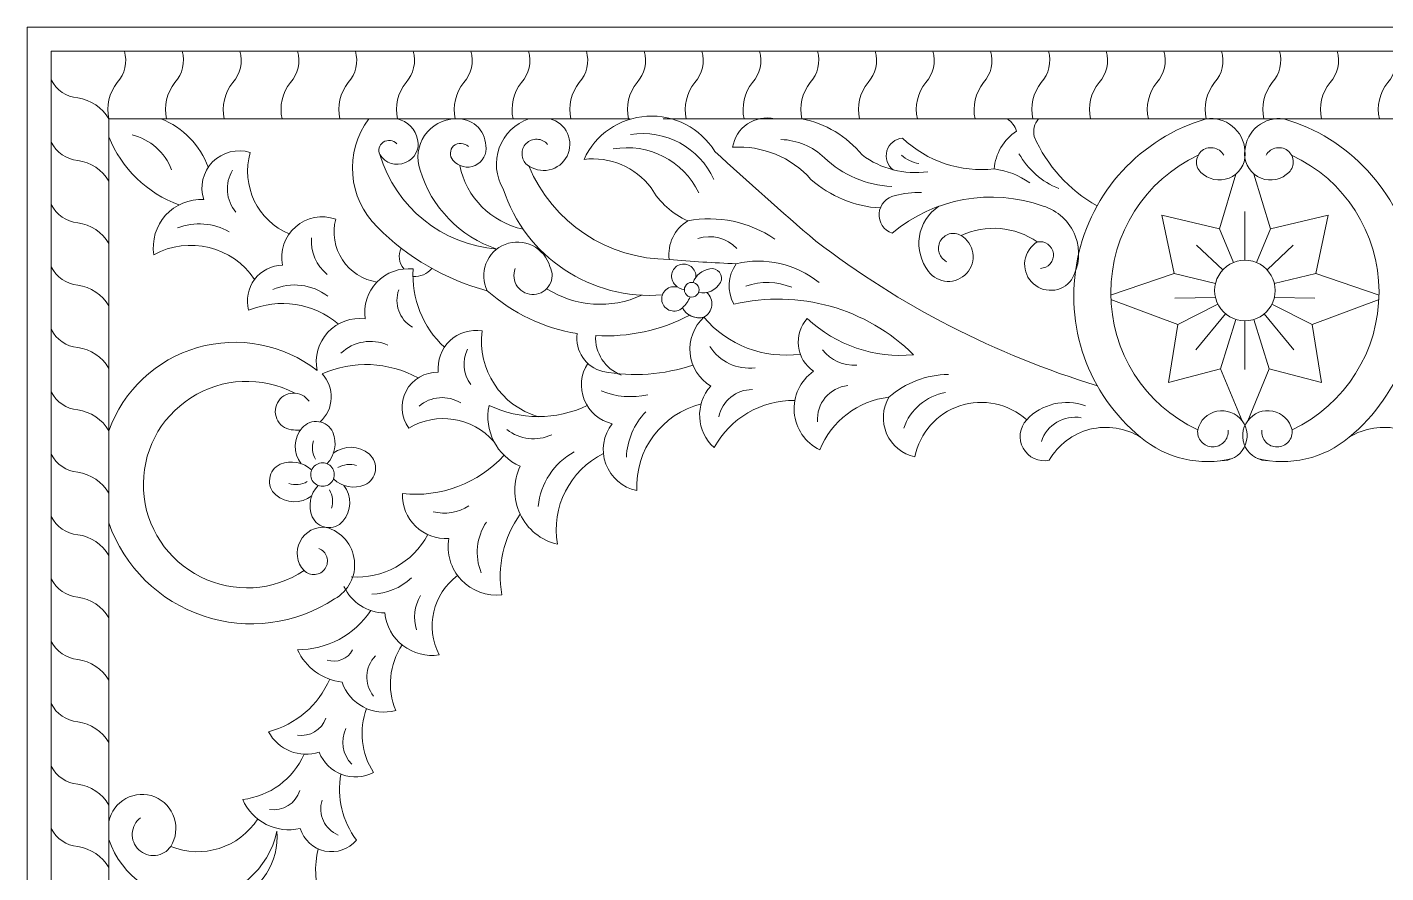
# Model space of a CAD drawing. Header units: millimetres. Extents: x 5151 to 5395, y 1354 to 1604.
# Drawn here: x 5150.8 to 5264.6, y 1533.3 to 1604.2 of the extents above; entities that cross this region are included whole.
import ezdxf

# ---------------------------------------------------------------- set-up
doc = ezdxf.new("R2010")
doc.units = ezdxf.units.MM
doc.header["$MEASUREMENT"] = 0
doc.layers.add('SITARA ALL', color=18, linetype='Continuous', true_color=0x000000)

msp = doc.modelspace()

# ---------------------------------------------------------------- linework, layer by layer
at = {"layer": 'SITARA ALL', "lineweight": 9}
for points, knots in [([(5150.76, 1604.2), (5150.76, 1604.2), (5394.76, 1604.2), (5394.76, 1604.2), (5394.76, 1604.2), (5394.76, 1482.2), (5394.76, 1482.2), (5394.76, 1482.2), (5150.76, 1482.2), (5150.76, 1482.2), (5150.76, 1482.2), (5150.76, 1604.2), (5150.76, 1604.2)], [0, 0, 0, 0, 0.25, 0.25, 0.25, 0.5, 0.5, 0.5, 0.75, 0.75, 0.75, 1, 1, 1, 1]), ([(5166.26, 1512.59), (5166.78, 1512.35), (5167.18, 1511.91), (5167.36, 1511.37), (5167.55, 1510.82), (5167.52, 1510.23), (5167.26, 1509.71), (5167.01, 1509.2), (5166.56, 1508.81), (5166.01, 1508.63), (5165.47, 1508.45), (5164.87, 1508.49), (5164.36, 1508.76), (5163.6, 1509.19), (5163.04, 1509.91), (5162.82, 1510.76), (5162.6, 1511.61), (5162.74, 1512.51), (5163.19, 1513.26), (5163.65, 1514.01), (5164.39, 1514.54), (5165.24, 1514.73), (5166.1, 1514.93), (5167, 1514.76), (5167.73, 1514.28), (5169.66, 1513.37), (5170.81, 1511.36), (5170.61, 1509.24), (5170.42, 1507.12), (5168.88, 1505.33), (5166.83, 1504.78), (5163.38, 1503.88), (5159.71, 1504.67), (5156.94, 1506.9), (5154.17, 1509.14), (5152.62, 1512.58), (5152.77, 1516.14), (5152.77, 1516.14), (5152.77, 1602.2), (5152.77, 1602.2), (5152.77, 1602.2), (5352.75, 1602.2), (5352.75, 1602.2), (5352.75, 1602.2), (5352.75, 1516.14), (5352.75, 1516.14), (5352.9, 1512.58), (5351.36, 1509.16), (5348.6, 1506.92), (5345.83, 1504.68), (5342.14, 1503.89), (5338.69, 1504.78), (5336.63, 1505.31), (5335.12, 1507.07), (5334.91, 1509.19), (5334.69, 1511.31), (5335.87, 1513.35), (5337.78, 1514.28), (5338.52, 1514.76), (5339.41, 1514.93), (5340.27, 1514.73), (5341.12, 1514.54), (5341.87, 1514.01), (5342.33, 1513.26), (5342.78, 1512.51), (5342.92, 1511.61), (5342.7, 1510.76), (5342.48, 1509.91), (5341.92, 1509.19), (5341.15, 1508.76), (5340.64, 1508.49), (5340.05, 1508.45), (5339.51, 1508.63), (5338.96, 1508.8), (5338.51, 1509.2), (5338.25, 1509.71), (5338, 1510.23), (5337.96, 1510.82), (5338.15, 1511.36), (5338.34, 1511.9), (5338.74, 1512.35), (5339.26, 1512.59)], [0, 0, 0, 0, 0.035714, 0.035714, 0.035714, 0.071429, 0.071429, 0.071429, 0.107143, 0.107143, 0.107143, 0.142857, 0.142857, 0.142857, 0.178571, 0.178571, 0.178571, 0.214286, 0.214286, 0.214286, 0.25, 0.25, 0.25, 0.285714, 0.285714, 0.285714, 0.321429, 0.321429, 0.321429, 0.357143, 0.357143, 0.357143, 0.392857, 0.392857, 0.392857, 0.428571, 0.428571, 0.428571, 0.464286, 0.464286, 0.464286, 0.5, 0.5, 0.5, 0.535714, 0.535714, 0.535714, 0.571429, 0.571429, 0.571429, 0.607143, 0.607143, 0.607143, 0.642857, 0.642857, 0.642857, 0.678571, 0.678571, 0.678571, 0.714286, 0.714286, 0.714286, 0.75, 0.75, 0.75, 0.785714, 0.785714, 0.785714, 0.821429, 0.821429, 0.821429, 0.857143, 0.857143, 0.857143, 0.892857, 0.892857, 0.892857, 0.928571, 0.928571, 0.928571, 1, 1, 1, 1]), ([(5157.6, 1516.17), (5157.6, 1516.17), (5157.6, 1596.52), (5157.6, 1596.52), (5157.36, 1597.59), (5157.62, 1598.71), (5158.3, 1599.57), (5158.94, 1600.28), (5159.17, 1601.28), (5158.9, 1602.2)], [0, 0, 0, 0, 0.25, 0.25, 0.25, 0.5, 0.5, 0.5, 1, 1, 1, 1]), ([(5162.43, 1596.52), (5162.19, 1597.59), (5162.45, 1598.71), (5163.14, 1599.57), (5163.78, 1600.28), (5164.01, 1601.28), (5163.74, 1602.2)], [0, 0, 0, 0, 0.333333, 0.333333, 0.333333, 1, 1, 1, 1]), ([(5167.27, 1596.52), (5167.03, 1597.59), (5167.29, 1598.71), (5167.98, 1599.57), (5168.62, 1600.28), (5168.85, 1601.28), (5168.58, 1602.2)], [0, 0, 0, 0, 0.333333, 0.333333, 0.333333, 1, 1, 1, 1]), ([(5172.11, 1596.52), (5171.87, 1597.59), (5172.13, 1598.71), (5172.81, 1599.57), (5173.46, 1600.28), (5173.68, 1601.28), (5173.41, 1602.2)], [0, 0, 0, 0, 0.333333, 0.333333, 0.333333, 1, 1, 1, 1]), ([(5176.95, 1596.52), (5176.71, 1597.59), (5176.97, 1598.71), (5177.65, 1599.57), (5178.29, 1600.28), (5178.52, 1601.28), (5178.25, 1602.2)], [0, 0, 0, 0, 0.333333, 0.333333, 0.333333, 1, 1, 1, 1]), ([(5180.29, 1593.52), (5180.75, 1592.8), (5181.66, 1592.51), (5182.44, 1592.85), (5183.22, 1593.18), (5183.67, 1593.96), (5183.46, 1594.78), (5183.29, 1595.64), (5182.63, 1596.32), (5181.78, 1596.52), (5181.54, 1597.59), (5181.8, 1598.71), (5182.49, 1599.57), (5183.13, 1600.28), (5183.36, 1601.28), (5183.09, 1602.2)], [0, 0, 0, 0, 0.166667, 0.166667, 0.166667, 0.333333, 0.333333, 0.333333, 0.5, 0.5, 0.5, 0.666667, 0.666667, 0.666667, 1, 1, 1, 1]), ([(5186.62, 1596.52), (5186.38, 1597.59), (5186.64, 1598.71), (5187.33, 1599.57), (5187.97, 1600.28), (5188.2, 1601.28), (5187.93, 1602.2)], [0, 0, 0, 0, 0.333333, 0.333333, 0.333333, 1, 1, 1, 1]), ([(5191.46, 1596.52), (5191.22, 1597.59), (5191.48, 1598.71), (5192.16, 1599.57), (5192.81, 1600.28), (5193.03, 1601.28), (5192.76, 1602.2)], [0, 0, 0, 0, 0.333333, 0.333333, 0.333333, 1, 1, 1, 1]), ([(5196.3, 1596.52), (5196.06, 1597.59), (5196.32, 1598.71), (5197, 1599.57), (5197.64, 1600.28), (5197.87, 1601.28), (5197.6, 1602.2)], [0, 0, 0, 0, 0.333333, 0.333333, 0.333333, 1, 1, 1, 1]), ([(5201.13, 1596.52), (5200.89, 1597.59), (5201.15, 1598.71), (5201.84, 1599.57), (5202.48, 1600.28), (5202.71, 1601.28), (5202.44, 1602.2)], [0, 0, 0, 0, 0.333333, 0.333333, 0.333333, 1, 1, 1, 1]), ([(5205.97, 1596.52), (5205.73, 1597.59), (5205.99, 1598.71), (5206.68, 1599.57), (5207.32, 1600.28), (5207.55, 1601.28), (5207.28, 1602.2)], [0, 0, 0, 0, 0.333333, 0.333333, 0.333333, 1, 1, 1, 1]), ([(5210.81, 1596.52), (5210.57, 1597.59), (5210.83, 1598.71), (5211.51, 1599.57), (5212.16, 1600.28), (5212.38, 1601.28), (5212.11, 1602.2)], [0, 0, 0, 0, 0.333333, 0.333333, 0.333333, 1, 1, 1, 1]), ([(5216.95, 1602.2), (5217.22, 1601.28), (5216.99, 1600.28), (5216.35, 1599.57), (5215.67, 1598.71), (5215.41, 1597.59), (5215.65, 1596.52), (5217.63, 1596.14), (5219.42, 1595.07), (5220.69, 1593.49), (5222.27, 1592.32), (5224.24, 1591.82), (5226.19, 1592.09)], [0, 0, 0, 0, 0.2, 0.2, 0.2, 0.4, 0.4, 0.4, 0.6, 0.6, 0.6, 1, 1, 1, 1]), ([(5220.48, 1596.52), (5220.24, 1597.59), (5220.5, 1598.71), (5221.19, 1599.57), (5221.83, 1600.28), (5222.06, 1601.28), (5221.79, 1602.2)], [0, 0, 0, 0, 0.333333, 0.333333, 0.333333, 1, 1, 1, 1]), ([(5225.32, 1596.52), (5225.08, 1597.59), (5225.34, 1598.71), (5226.03, 1599.57), (5226.67, 1600.28), (5226.9, 1601.28), (5226.63, 1602.2)], [0, 0, 0, 0, 0.333333, 0.333333, 0.333333, 1, 1, 1, 1]), ([(5230.16, 1596.52), (5229.92, 1597.59), (5230.18, 1598.71), (5230.86, 1599.57), (5231.51, 1600.28), (5231.73, 1601.28), (5231.46, 1602.2)], [0, 0, 0, 0, 0.333333, 0.333333, 0.333333, 1, 1, 1, 1]), ([(5235, 1596.52), (5234.76, 1597.59), (5235.02, 1598.71), (5235.7, 1599.57), (5236.34, 1600.28), (5236.57, 1601.28), (5236.3, 1602.2)], [0, 0, 0, 0, 0.333333, 0.333333, 0.333333, 1, 1, 1, 1]), ([(5239.83, 1596.52), (5239.59, 1597.59), (5239.85, 1598.71), (5240.54, 1599.57), (5241.18, 1600.28), (5241.41, 1601.28), (5241.14, 1602.2)], [0, 0, 0, 0, 0.333333, 0.333333, 0.333333, 1, 1, 1, 1]), ([(5244.67, 1596.52), (5244.43, 1597.59), (5244.69, 1598.71), (5245.38, 1599.57), (5246.02, 1600.28), (5246.25, 1601.28), (5245.98, 1602.2)], [0, 0, 0, 0, 0.333333, 0.333333, 0.333333, 1, 1, 1, 1]), ([(5250.81, 1602.2), (5251.08, 1601.28), (5250.86, 1600.28), (5250.21, 1599.57), (5249.53, 1598.71), (5249.27, 1597.59), (5249.51, 1596.52), (5250.29, 1596.63), (5251.09, 1596.41), (5251.7, 1595.91), (5252.32, 1595.41), (5252.7, 1594.67), (5252.76, 1593.88), (5252.82, 1594.67), (5253.2, 1595.4), (5253.81, 1595.9), (5254.43, 1596.4), (5255.22, 1596.63), (5256.01, 1596.52), (5261.49, 1594.94), (5265.64, 1590.45), (5266.8, 1584.87), (5267.96, 1579.29), (5265.89, 1573.47), (5261.49, 1569.84), (5262.76, 1570.62), (5264.29, 1570.86), (5265.73, 1570.5), (5267.18, 1570.14), (5268.42, 1569.2), (5269.16, 1567.91), (5270.03, 1567.74), (5270.91, 1568.15), (5271.33, 1568.93), (5271.76, 1569.71), (5271.65, 1570.65), (5271.04, 1571.3), (5269.78, 1572.64), (5267.84, 1573.11), (5266.12, 1572.47)], [0, 0, 0, 0, 0.071429, 0.071429, 0.071429, 0.142857, 0.142857, 0.142857, 0.214286, 0.214286, 0.214286, 0.285714, 0.285714, 0.285714, 0.357143, 0.357143, 0.357143, 0.428571, 0.428571, 0.428571, 0.5, 0.5, 0.5, 0.571429, 0.571429, 0.571429, 0.642857, 0.642857, 0.642857, 0.714286, 0.714286, 0.714286, 0.785714, 0.785714, 0.785714, 0.857143, 0.857143, 0.857143, 1, 1, 1, 1]), ([(5254.35, 1596.52), (5254.11, 1597.59), (5254.37, 1598.71), (5255.05, 1599.57), (5255.69, 1600.28), (5255.92, 1601.28), (5255.65, 1602.2)], [0, 0, 0, 0, 0.333333, 0.333333, 0.333333, 1, 1, 1, 1]), ([(5259.18, 1596.52), (5258.94, 1597.59), (5259.2, 1598.71), (5259.89, 1599.57), (5260.53, 1600.28), (5260.76, 1601.28), (5260.49, 1602.2)], [0, 0, 0, 0, 0.333333, 0.333333, 0.333333, 1, 1, 1, 1]), ([(5264.02, 1596.52), (5263.78, 1597.59), (5264.04, 1598.71), (5264.73, 1599.57), (5265.37, 1600.28), (5265.6, 1601.28), (5265.33, 1602.2)], [0, 0, 0, 0, 0.333333, 0.333333, 0.333333, 1, 1, 1, 1]), ([(5201.26, 1596.52), (5201.26, 1596.52), (5157.6, 1596.52), (5157.6, 1596.52), (5157.04, 1597.47), (5156.09, 1598.11), (5155, 1598.27), (5154.05, 1598.36), (5153.2, 1598.93), (5152.77, 1599.79)], [0, 0, 0, 0, 0.25, 0.25, 0.25, 0.5, 0.5, 0.5, 1, 1, 1, 1]), ([(5240.41, 1574.15), (5231.88, 1576.74), (5223.88, 1580.85), (5216.81, 1586.28), (5213.96, 1588.74), (5211.14, 1591.24), (5208.36, 1593.78), (5207.15, 1595.75), (5204.96, 1596.88), (5202.67, 1596.74), (5200.37, 1596.6), (5198.35, 1595.22), (5197.4, 1593.12), (5199.56, 1593.38), (5201.7, 1592.48), (5203.02, 1590.74), (5203.73, 1589.52), (5204.8, 1588.55), (5206.09, 1587.97)], [0, 0, 0, 0, 0.142857, 0.142857, 0.142857, 0.285714, 0.285714, 0.285714, 0.428571, 0.428571, 0.428571, 0.571429, 0.571429, 0.571429, 0.714286, 0.714286, 0.714286, 1, 1, 1, 1]), ([(5213.36, 1596.52), (5212.58, 1596.7), (5211.75, 1596.54), (5211.09, 1596.09), (5210.42, 1595.64), (5209.97, 1594.93), (5209.85, 1594.14), (5212.33, 1594.3), (5214.76, 1593.31), (5216.41, 1591.45), (5218.02, 1590.02), (5220.06, 1589.17), (5222.21, 1589.05)], [0, 0, 0, 0, 0.2, 0.2, 0.2, 0.4, 0.4, 0.4, 0.6, 0.6, 0.6, 1, 1, 1, 1]), ([(5179.38, 1596.52), (5177.31, 1593.74), (5177.61, 1589.86), (5180.1, 1587.44), (5182.64, 1584.88), (5185.81, 1583.04), (5189.3, 1582.11)], [0, 0, 0, 0, 0.333333, 0.333333, 0.333333, 1, 1, 1, 1]), ([(5181.72, 1594.43), (5181.43, 1594.75), (5180.95, 1594.81), (5180.59, 1594.56), (5180.24, 1594.32), (5180.09, 1593.9), (5180.29, 1593.52), (5181.63, 1589.11), (5185.51, 1585.97), (5190.1, 1585.6), (5187.01, 1586.64), (5184.61, 1589.11), (5183.67, 1592.23), (5183.33, 1593.2), (5183.47, 1594.28), (5184.05, 1595.12), (5184.63, 1595.97), (5185.59, 1596.49), (5186.62, 1596.52), (5187.26, 1596.58), (5187.9, 1596.37), (5188.38, 1595.95), (5188.86, 1595.53), (5189.15, 1594.92), (5189.17, 1594.28), (5189.29, 1593.59), (5188.92, 1592.9), (5188.28, 1592.61), (5187.64, 1592.32), (5186.87, 1592.51), (5186.42, 1593.05), (5186.12, 1593.4), (5186.14, 1593.93), (5186.48, 1594.25), (5186.82, 1594.57), (5187.39, 1594.52), (5187.72, 1594.19)], [0, 0, 0, 0, 0.076923, 0.076923, 0.076923, 0.153846, 0.153846, 0.153846, 0.230769, 0.230769, 0.230769, 0.307692, 0.307692, 0.307692, 0.384615, 0.384615, 0.384615, 0.461538, 0.461538, 0.461538, 0.538462, 0.538462, 0.538462, 0.615385, 0.615385, 0.615385, 0.692308, 0.692308, 0.692308, 0.769231, 0.769231, 0.769231, 0.846154, 0.846154, 0.846154, 1, 1, 1, 1]), ([(5192.78, 1596.52), (5191.63, 1596.13), (5190.72, 1595.24), (5190.3, 1594.1), (5189.89, 1592.96), (5190, 1591.7), (5190.63, 1590.66), (5192.47, 1584.96), (5197.99, 1581.27), (5203.97, 1581.77)], [0, 0, 0, 0, 0.25, 0.25, 0.25, 0.5, 0.5, 0.5, 1, 1, 1, 1]), ([(5194.35, 1594.38), (5194.13, 1594.64), (5193.81, 1594.8), (5193.47, 1594.81), (5193.13, 1594.82), (5192.8, 1594.7), (5192.56, 1594.46), (5192.32, 1594.22), (5192.19, 1593.89), (5192.21, 1593.55), (5192.22, 1593.21), (5192.37, 1592.89), (5192.63, 1592.67), (5193.15, 1592.26), (5193.83, 1592.1), (5194.48, 1592.24), (5195.13, 1592.38), (5195.68, 1592.81), (5195.98, 1593.4), (5196.28, 1594), (5196.29, 1594.7), (5196.01, 1595.3), (5195.74, 1595.91), (5195.21, 1596.36), (5194.56, 1596.52)], [0, 0, 0, 0, 0.111111, 0.111111, 0.111111, 0.222222, 0.222222, 0.222222, 0.333333, 0.333333, 0.333333, 0.444444, 0.444444, 0.444444, 0.555556, 0.555556, 0.555556, 0.666667, 0.666667, 0.666667, 0.777778, 0.777778, 0.777778, 1, 1, 1, 1]), ([(5204.03, 1596.52), (5204.03, 1596.52), (5268.3, 1596.52), (5268.3, 1596.52), (5268.3, 1596.52), (5347.92, 1596.52), (5347.92, 1596.52), (5347.92, 1596.52), (5347.92, 1516.17), (5347.92, 1516.17)], [0, 0, 0, 0, 0.25, 0.25, 0.25, 0.5, 0.5, 0.5, 1, 1, 1, 1]), ([(5234.73, 1591.16), (5233.85, 1591.79), (5232.83, 1592.19), (5231.76, 1592.32), (5231.86, 1593.61), (5232.55, 1594.78), (5233.63, 1595.49), (5233.49, 1595.91), (5233.22, 1596.27), (5232.86, 1596.52)], [0, 0, 0, 0, 0.25, 0.25, 0.25, 0.5, 0.5, 0.5, 1, 1, 1, 1]), ([(5235.46, 1596.52), (5235.13, 1596.11), (5235, 1595.57), (5235.1, 1595.05), (5236.18, 1592.59), (5238.03, 1590.55), (5240.37, 1589.24)], [0, 0, 0, 0, 0.333333, 0.333333, 0.333333, 1, 1, 1, 1]), ([(5249.51, 1596.52), (5244.02, 1594.91), (5239.88, 1590.4), (5238.74, 1584.79), (5237.6, 1579.19), (5239.6, 1573.46), (5244.02, 1569.84), (5246.15, 1568.04), (5249, 1567.38), (5251.7, 1568.05)], [0, 0, 0, 0, 0.25, 0.25, 0.25, 0.5, 0.5, 0.5, 1, 1, 1, 1]), ([(5157.6, 1591.29), (5157.04, 1592.24), (5156.09, 1592.88), (5155, 1593.04), (5154.05, 1593.13), (5153.2, 1593.7), (5152.77, 1594.56)], [0, 0, 0, 0, 0.333333, 0.333333, 0.333333, 1, 1, 1, 1]), ([(5223.17, 1590.86), (5221.06, 1590.95), (5219.06, 1591.8), (5217.53, 1593.26), (5216.55, 1594.2), (5215.25, 1594.74), (5213.9, 1594.79)], [0, 0, 0, 0, 0.333333, 0.333333, 0.333333, 1, 1, 1, 1]), ([(5231.76, 1592.32), (5228.95, 1592.01), (5226.14, 1592.95), (5224.08, 1594.9), (5223.47, 1594.86), (5222.94, 1594.43), (5222.77, 1593.84), (5222.6, 1593.24), (5222.8, 1592.61), (5223.3, 1592.25)], [0, 0, 0, 0, 0.25, 0.25, 0.25, 0.5, 0.5, 0.5, 1, 1, 1, 1]), ([(5169.81, 1583.06), (5167.95, 1585.83), (5164.3, 1586.73), (5161.37, 1585.13), (5161.18, 1586.33), (5161.54, 1587.54), (5162.35, 1588.44), (5163.16, 1589.33), (5164.34, 1589.82), (5165.55, 1589.75), (5165.18, 1590.86), (5165.47, 1592.08), (5166.29, 1592.91), (5167.11, 1593.74), (5168.34, 1594.05), (5169.45, 1593.7), (5168.65, 1590.92), (5170.05, 1587.99), (5172.71, 1586.87)], [0, 0, 0, 0, 0.142857, 0.142857, 0.142857, 0.285714, 0.285714, 0.285714, 0.428571, 0.428571, 0.428571, 0.571429, 0.571429, 0.571429, 0.714286, 0.714286, 0.714286, 1, 1, 1, 1]), ([(5248.85, 1593.48), (5244.38, 1591.38), (5241.52, 1586.88), (5241.53, 1581.94), (5241.53, 1577), (5244.33, 1572.54), (5248.81, 1570.46)], [0, 0, 0, 0, 0.333333, 0.333333, 0.333333, 1, 1, 1, 1]), ([(5250.99, 1593.47), (5250.81, 1593.8), (5250.48, 1594.03), (5250.11, 1594.09), (5249.73, 1594.15), (5249.35, 1594.03), (5249.08, 1593.77), (5248.81, 1593.51), (5248.67, 1593.13), (5248.71, 1592.76), (5248.75, 1592.38), (5248.97, 1592.05), (5249.29, 1591.85), (5249.99, 1591.31), (5250.96, 1591.25), (5251.72, 1591.7), (5252.49, 1592.15), (5252.9, 1593.01), (5252.76, 1593.88), (5252.63, 1593.01), (5253.04, 1592.14), (5253.81, 1591.69), (5254.58, 1591.24), (5255.53, 1591.3), (5256.22, 1591.85), (5256.55, 1592.05), (5256.76, 1592.38), (5256.8, 1592.76), (5256.84, 1593.14), (5256.71, 1593.51), (5256.44, 1593.77), (5256.16, 1594.03), (5255.78, 1594.15), (5255.41, 1594.09), (5255.03, 1594.03), (5254.71, 1593.8), (5254.53, 1593.47)], [0, 0, 0, 0, 0.076923, 0.076923, 0.076923, 0.153846, 0.153846, 0.153846, 0.230769, 0.230769, 0.230769, 0.307692, 0.307692, 0.307692, 0.384615, 0.384615, 0.384615, 0.461538, 0.461538, 0.461538, 0.538462, 0.538462, 0.538462, 0.615385, 0.615385, 0.615385, 0.692308, 0.692308, 0.692308, 0.769231, 0.769231, 0.769231, 0.846154, 0.846154, 0.846154, 1, 1, 1, 1]), ([(5256.71, 1570.46), (5261.18, 1572.57), (5264.01, 1577.08), (5263.99, 1582.02), (5263.96, 1586.96), (5261.15, 1591.41), (5256.66, 1593.48)], [0, 0, 0, 0, 0.333333, 0.333333, 0.333333, 1, 1, 1, 1]), ([(5225.66, 1590.35), (5224.92, 1590.35), (5224.18, 1590.27), (5223.46, 1590.09), (5222.72, 1589.95), (5222.18, 1589.34), (5222.12, 1588.6), (5222.07, 1587.85), (5222.49, 1587.18), (5223.2, 1586.93), (5226.71, 1589.88), (5231.53, 1590.75), (5235.85, 1589.21), (5237.08, 1588.84), (5238.08, 1587.92), (5238.55, 1586.71), (5239.02, 1585.51), (5238.9, 1584.15), (5238.24, 1583.04), (5237.86, 1582.51), (5237.25, 1582.18), (5236.6, 1582.15), (5235.95, 1582.11), (5235.31, 1582.38), (5234.87, 1582.86), (5234.43, 1583.34), (5234.23, 1584), (5234.33, 1584.64), (5234.43, 1585.29), (5234.81, 1585.86), (5235.37, 1586.2), (5235.68, 1586.26), (5236, 1586.2), (5236.26, 1586.02), (5236.51, 1585.83), (5236.68, 1585.55), (5236.72, 1585.24), (5236.76, 1584.92), (5236.66, 1584.61), (5236.45, 1584.37), (5236.24, 1584.14), (5235.94, 1584), (5235.63, 1583.99)], [0, 0, 0, 0, 0.066667, 0.066667, 0.066667, 0.133333, 0.133333, 0.133333, 0.2, 0.2, 0.2, 0.266667, 0.266667, 0.266667, 0.333333, 0.333333, 0.333333, 0.4, 0.4, 0.4, 0.466667, 0.466667, 0.466667, 0.533333, 0.533333, 0.533333, 0.6, 0.6, 0.6, 0.666667, 0.666667, 0.666667, 0.733333, 0.733333, 0.733333, 0.8, 0.8, 0.8, 0.866667, 0.866667, 0.866667, 1, 1, 1, 1]), ([(5157.6, 1586.07), (5157.04, 1587.01), (5156.09, 1587.65), (5155, 1587.81), (5154.05, 1587.9), (5153.2, 1588.47), (5152.77, 1589.33)], [0, 0, 0, 0, 0.333333, 0.333333, 0.333333, 1, 1, 1, 1]), ([(5235.37, 1586.2), (5233.49, 1587.5), (5231.06, 1587.71), (5228.98, 1586.75), (5229.51, 1586.43), (5229.87, 1585.89), (5229.97, 1585.28), (5230.06, 1584.66), (5229.87, 1584.04), (5229.46, 1583.58), (5229.04, 1583.12), (5228.44, 1582.87), (5227.82, 1582.9), (5227.2, 1582.93), (5226.63, 1583.24), (5226.26, 1583.74), (5225.61, 1584.56), (5225.33, 1585.61), (5225.49, 1586.65), (5225.65, 1587.68), (5226.24, 1588.61), (5227.12, 1589.19)], [0, 0, 0, 0, 0.125, 0.125, 0.125, 0.25, 0.25, 0.25, 0.375, 0.375, 0.375, 0.5, 0.5, 0.5, 0.625, 0.625, 0.625, 0.75, 0.75, 0.75, 1, 1, 1, 1]), ([(5176.83, 1579.32), (5174.74, 1581.09), (5171.84, 1581.54), (5169.31, 1580.48), (5169.07, 1581.37), (5169.25, 1582.32), (5169.81, 1583.06), (5170.36, 1583.8), (5171.23, 1584.23), (5172.15, 1584.25), (5171.91, 1585.44), (5172.33, 1586.67), (5173.25, 1587.47), (5174.16, 1588.27), (5175.45, 1588.51), (5176.6, 1588.12), (5176.3, 1586.95), (5176.5, 1585.71), (5177.16, 1584.7), (5177.82, 1583.7), (5178.87, 1583.02), (5180.06, 1582.84)], [0, 0, 0, 0, 0.125, 0.125, 0.125, 0.25, 0.25, 0.25, 0.375, 0.375, 0.375, 0.5, 0.5, 0.5, 0.625, 0.625, 0.625, 0.75, 0.75, 0.75, 1, 1, 1, 1]), ([(5213.37, 1586.45), (5211.24, 1587.91), (5208.62, 1588.45), (5206.09, 1587.97), (5204.98, 1587.3), (5204.37, 1586.03), (5204.54, 1584.74), (5206.41, 1584.57), (5208.28, 1584.45), (5210.15, 1584.38)], [0, 0, 0, 0, 0.25, 0.25, 0.25, 0.5, 0.5, 0.5, 1, 1, 1, 1]), ([(5250.29, 1582.73), (5250.29, 1582.73), (5246.82, 1583.57), (5246.82, 1583.57), (5246.82, 1583.57), (5245.79, 1588.44), (5245.79, 1588.44), (5245.79, 1588.44), (5250.62, 1587.3), (5250.62, 1587.3), (5250.62, 1587.3), (5251.79, 1584.47), (5251.79, 1584.47)], [0, 0, 0, 0, 0.2, 0.2, 0.2, 0.4, 0.4, 0.4, 0.6, 0.6, 0.6, 1, 1, 1, 1]), ([(5255.22, 1582.73), (5255.22, 1582.73), (5258.69, 1583.57), (5258.69, 1583.57), (5258.69, 1583.57), (5259.73, 1588.44), (5259.73, 1588.44), (5259.73, 1588.44), (5254.89, 1587.3), (5254.89, 1587.3), (5254.89, 1587.3), (5253.73, 1584.47), (5253.73, 1584.47)], [0, 0, 0, 0, 0.2, 0.2, 0.2, 0.4, 0.4, 0.4, 0.6, 0.6, 0.6, 1, 1, 1, 1]), ([(5228.98, 1586.75), (5228.68, 1586.92), (5228.33, 1586.96), (5228, 1586.87), (5227.68, 1586.78), (5227.4, 1586.56), (5227.24, 1586.26), (5227.08, 1585.96), (5227.05, 1585.6), (5227.16, 1585.28), (5227.26, 1584.96), (5227.49, 1584.69), (5227.8, 1584.54)], [0, 0, 0, 0, 0.2, 0.2, 0.2, 0.4, 0.4, 0.4, 0.6, 0.6, 0.6, 1, 1, 1, 1]), ([(5191.63, 1583.97), (5191.44, 1583.46), (5191.51, 1582.89), (5191.84, 1582.45), (5192.16, 1582.01), (5192.68, 1581.77), (5193.22, 1581.8), (5193.76, 1581.83), (5194.25, 1582.14), (5194.52, 1582.61), (5194.79, 1583.09), (5194.8, 1583.66), (5194.54, 1584.14), (5194.32, 1584.91), (5193.79, 1585.54), (5193.08, 1585.9), (5192.37, 1586.25), (5191.54, 1586.29), (5190.8, 1586), (5190.06, 1585.71), (5189.48, 1585.13), (5189.19, 1584.38), (5188.91, 1583.64), (5188.94, 1582.82), (5189.3, 1582.11), (5191.42, 1580.23), (5194.03, 1578.99), (5196.83, 1578.53), (5196.62, 1577.07), (5197.55, 1575.69), (5198.98, 1575.34), (5201.5, 1574.87), (5204.1, 1575.06), (5206.52, 1575.89)], [0, 0, 0, 0, 0.083333, 0.083333, 0.083333, 0.166667, 0.166667, 0.166667, 0.25, 0.25, 0.25, 0.333333, 0.333333, 0.333333, 0.416667, 0.416667, 0.416667, 0.5, 0.5, 0.5, 0.583333, 0.583333, 0.583333, 0.666667, 0.666667, 0.666667, 0.75, 0.75, 0.75, 0.833333, 0.833333, 0.833333, 1, 1, 1, 1]), ([(5206.77, 1583.23), (5206.8, 1583.58), (5206.65, 1583.93), (5206.37, 1584.14), (5206.09, 1584.35), (5205.72, 1584.41), (5205.39, 1584.28), (5205.06, 1584.16), (5204.82, 1583.87), (5204.75, 1583.53), (5204.68, 1583.18), (5204.8, 1582.83), (5205.05, 1582.59), (5205.26, 1582.37), (5205.52, 1582.23), (5205.81, 1582.18)], [0, 0, 0, 0, 0.166667, 0.166667, 0.166667, 0.333333, 0.333333, 0.333333, 0.5, 0.5, 0.5, 0.666667, 0.666667, 0.666667, 1, 1, 1, 1]), ([(5217.09, 1582.81), (5215.14, 1584.37), (5212.58, 1584.95), (5210.15, 1584.38), (5209.44, 1583.38), (5209.36, 1582.06), (5209.96, 1580.99), (5215.37, 1582.26), (5221.06, 1580.66), (5225, 1576.75), (5221.74, 1576.43), (5218.5, 1577.54), (5216.1, 1579.79), (5215.53, 1579.15), (5215.26, 1578.31), (5215.36, 1577.46), (5215.46, 1576.61), (5215.92, 1575.85), (5216.62, 1575.37), (5215.51, 1574.58), (5214.9, 1573.27), (5215.01, 1571.92), (5215.12, 1570.57), (5215.92, 1569.38), (5217.14, 1568.78), (5218.12, 1571.2), (5220.34, 1572.89), (5222.94, 1573.19), (5222.39, 1572.26), (5222.32, 1571.12), (5222.75, 1570.13), (5223.18, 1569.14), (5224.06, 1568.43), (5225.12, 1568.2), (5225.51, 1570.2), (5226.95, 1571.83), (5228.88, 1572.47), (5230.82, 1573.11), (5232.96, 1572.66), (5234.48, 1571.3)], [0, 0, 0, 0, 0.071429, 0.071429, 0.071429, 0.142857, 0.142857, 0.142857, 0.214286, 0.214286, 0.214286, 0.285714, 0.285714, 0.285714, 0.357143, 0.357143, 0.357143, 0.428571, 0.428571, 0.428571, 0.5, 0.5, 0.5, 0.571429, 0.571429, 0.571429, 0.642857, 0.642857, 0.642857, 0.714286, 0.714286, 0.714286, 0.785714, 0.785714, 0.785714, 0.857143, 0.857143, 0.857143, 1, 1, 1, 1]), ([(5255.29, 1582.13), (5255.29, 1583.04), (5254.81, 1583.87), (5254.03, 1584.33), (5253.24, 1584.78), (5252.27, 1584.78), (5251.49, 1584.33), (5250.71, 1583.87), (5250.22, 1583.04), (5250.22, 1582.13), (5250.22, 1581.22), (5250.71, 1580.39), (5251.49, 1579.93), (5252.27, 1579.48), (5253.24, 1579.48), (5254.03, 1579.93), (5254.81, 1580.39), (5255.29, 1581.22), (5255.29, 1582.13)], [0, 0, 0, 0, 0.166667, 0.166667, 0.166667, 0.333333, 0.333333, 0.333333, 0.5, 0.5, 0.5, 0.666667, 0.666667, 0.666667, 0.833333, 0.833333, 0.833333, 1, 1, 1, 1]), ([(5255.29, 1582.13), (5255.29, 1583.04), (5254.81, 1583.87), (5254.03, 1584.33), (5253.24, 1584.78), (5252.27, 1584.78), (5251.49, 1584.33), (5250.71, 1583.87), (5250.22, 1583.04), (5250.22, 1582.13), (5250.22, 1581.22), (5250.71, 1580.39), (5251.49, 1579.93), (5252.27, 1579.48), (5253.24, 1579.48), (5254.03, 1579.93), (5254.81, 1580.39), (5255.29, 1581.22), (5255.29, 1582.13)], [0, 0, 0, 0, 0.166667, 0.166667, 0.166667, 0.333333, 0.333333, 0.333333, 0.5, 0.5, 0.5, 0.666667, 0.666667, 0.666667, 0.833333, 0.833333, 0.833333, 1, 1, 1, 1]), ([(5157.6, 1580.84), (5157.04, 1581.78), (5156.09, 1582.43), (5155, 1582.58), (5154.05, 1582.67), (5153.2, 1583.25), (5152.77, 1584.11)], [0, 0, 0, 0, 0.333333, 0.333333, 0.333333, 1, 1, 1, 1]), ([(5185.71, 1577.38), (5183.89, 1579.06), (5182.93, 1581.47), (5183.09, 1583.94), (5181.96, 1584.06), (5180.84, 1583.65), (5180.05, 1582.83), (5179.27, 1582.01), (5178.9, 1580.88), (5179.07, 1579.76), (5177.91, 1579.91), (5176.74, 1579.49), (5175.94, 1578.63), (5175.15, 1577.77), (5174.81, 1576.58), (5175.05, 1575.43), (5172.21, 1577.64), (5168.48, 1578.35), (5165.02, 1577.35), (5161.57, 1576.34), (5158.81, 1573.77), (5157.6, 1570.38), (5157.04, 1571.33), (5156.09, 1571.97), (5155, 1572.13), (5154.05, 1572.21), (5153.2, 1572.79), (5152.77, 1573.65)], [0, 0, 0, 0, 0.1, 0.1, 0.1, 0.2, 0.2, 0.2, 0.3, 0.3, 0.3, 0.4, 0.4, 0.4, 0.5, 0.5, 0.5, 0.6, 0.6, 0.6, 0.7, 0.7, 0.7, 0.8, 0.8, 0.8, 1, 1, 1, 1]), ([(5206.99, 1581.97), (5207.72, 1581.81), (5208.46, 1582.15), (5208.83, 1582.8), (5208.97, 1583.08), (5208.94, 1583.41), (5208.75, 1583.66), (5208.56, 1583.9), (5208.25, 1584.02), (5207.94, 1583.95), (5207.3, 1583.85), (5206.76, 1583.41), (5206.54, 1582.81)], [0, 0, 0, 0, 0.2, 0.2, 0.2, 0.4, 0.4, 0.4, 0.6, 0.6, 0.6, 1, 1, 1, 1]), ([(5205.27, 1582.4), (5204.92, 1582.52), (5204.53, 1582.44), (5204.26, 1582.2), (5203.98, 1581.95), (5203.86, 1581.58), (5203.93, 1581.22), (5204.01, 1580.85), (5204.28, 1580.56), (5204.64, 1580.45), (5204.99, 1580.34), (5205.37, 1580.43), (5205.64, 1580.69), (5205.99, 1580.04), (5206.73, 1579.71), (5207.44, 1579.9), (5207.04, 1579.8), (5206.61, 1579.85), (5206.25, 1580.06), (5203.83, 1578.79), (5201.11, 1578.2), (5198.38, 1578.36), (5198.29, 1576.91), (5199.16, 1575.57), (5200.52, 1575.05)], [0, 0, 0, 0, 0.111111, 0.111111, 0.111111, 0.222222, 0.222222, 0.222222, 0.333333, 0.333333, 0.333333, 0.444444, 0.444444, 0.444444, 0.555556, 0.555556, 0.555556, 0.666667, 0.666667, 0.666667, 0.777778, 0.777778, 0.777778, 1, 1, 1, 1]), ([(5207.04, 1582.2), (5207.04, 1582.42), (5206.92, 1582.62), (5206.73, 1582.73), (5206.54, 1582.84), (5206.3, 1582.84), (5206.11, 1582.73), (5205.92, 1582.62), (5205.81, 1582.42), (5205.81, 1582.2), (5205.81, 1581.98), (5205.92, 1581.78), (5206.11, 1581.67), (5206.3, 1581.56), (5206.54, 1581.56), (5206.73, 1581.67), (5206.92, 1581.78), (5207.04, 1581.98), (5207.04, 1582.2)], [0, 0, 0, 0, 0.166667, 0.166667, 0.166667, 0.333333, 0.333333, 0.333333, 0.5, 0.5, 0.5, 0.666667, 0.666667, 0.666667, 0.833333, 0.833333, 0.833333, 1, 1, 1, 1]), ([(5207.44, 1579.9), (5207.8, 1580.09), (5208.05, 1580.46), (5208.1, 1580.87), (5208.15, 1581.28), (5208, 1581.69), (5207.69, 1581.97)], [0, 0, 0, 0, 0.333333, 0.333333, 0.333333, 1, 1, 1, 1]), ([(5241.52, 1581.37), (5241.52, 1581.37), (5247.14, 1579.29), (5247.14, 1579.29), (5247.14, 1579.29), (5250.49, 1580.99), (5250.49, 1580.99)], [0, 0, 0, 0, 0.333333, 0.333333, 0.333333, 1, 1, 1, 1]), ([(5264, 1581.37), (5264, 1581.37), (5258.38, 1579.29), (5258.38, 1579.29), (5258.38, 1579.29), (5255.02, 1580.99), (5255.02, 1580.99)], [0, 0, 0, 0, 0.333333, 0.333333, 0.333333, 1, 1, 1, 1]), ([(5215.06, 1572.92), (5212.25, 1572.95), (5209.65, 1571.44), (5208.3, 1568.97), (5206.8, 1570.31), (5206.67, 1572.62), (5208.01, 1574.12), (5207.04, 1574.71), (5206.4, 1575.73), (5206.28, 1576.86), (5206.17, 1578), (5206.6, 1579.12), (5207.44, 1579.9), (5209.42, 1577.55), (5212.47, 1576.38), (5215.52, 1576.81)], [0, 0, 0, 0, 0.166667, 0.166667, 0.166667, 0.333333, 0.333333, 0.333333, 0.5, 0.5, 0.5, 0.666667, 0.666667, 0.666667, 1, 1, 1, 1]), ([(5252.01, 1579.71), (5252.01, 1579.71), (5250.72, 1575.57), (5250.72, 1575.57), (5250.72, 1575.57), (5252.52, 1571.22), (5252.52, 1571.22)], [0, 0, 0, 0, 0.333333, 0.333333, 0.333333, 1, 1, 1, 1]), ([(5258.38, 1579.29), (5258.38, 1579.29), (5259.16, 1574.42), (5259.16, 1574.42), (5259.16, 1574.42), (5254.8, 1575.57), (5254.8, 1575.57), (5254.8, 1575.57), (5253.51, 1579.71), (5253.51, 1579.71)], [0, 0, 0, 0, 0.25, 0.25, 0.25, 0.5, 0.5, 0.5, 1, 1, 1, 1]), ([(5157.6, 1575.61), (5157.04, 1576.56), (5156.09, 1577.2), (5155, 1577.36), (5154.05, 1577.44), (5153.2, 1578.02), (5152.77, 1578.88)], [0, 0, 0, 0, 0.333333, 0.333333, 0.333333, 1, 1, 1, 1]), ([(5189.85, 1569.49), (5188.04, 1571.52), (5185.06, 1571.98), (5182.72, 1570.61), (5182.06, 1571.51), (5181.97, 1572.72), (5182.49, 1573.71), (5183.01, 1574.7), (5184.07, 1575.31), (5185.19, 1575.28), (5185.09, 1576.27), (5185.45, 1577.24), (5186.17, 1577.92), (5186.89, 1578.6), (5187.89, 1578.9), (5188.87, 1578.74), (5188.46, 1575.52), (5190.44, 1572.48), (5193.55, 1571.56)], [0, 0, 0, 0, 0.142857, 0.142857, 0.142857, 0.285714, 0.285714, 0.285714, 0.428571, 0.428571, 0.428571, 0.571429, 0.571429, 0.571429, 0.714286, 0.714286, 0.714286, 1, 1, 1, 1]), ([(5247.14, 1579.29), (5247.14, 1579.29), (5246.35, 1574.42), (5246.35, 1574.42), (5246.35, 1574.42), (5250.72, 1575.57), (5250.72, 1575.57)], [0, 0, 0, 0, 0.333333, 0.333333, 0.333333, 1, 1, 1, 1]), ([(5175.29, 1571.12), (5175.86, 1571.63), (5176.2, 1572.34), (5176.23, 1573.1), (5176.27, 1573.86), (5175.99, 1574.6), (5175.46, 1575.16), (5178.05, 1576.29), (5181.02, 1576.17), (5183.51, 1574.81)], [0, 0, 0, 0, 0.25, 0.25, 0.25, 0.5, 0.5, 0.5, 1, 1, 1, 1]), ([(5207.21, 1572.63), (5203.92, 1571.79), (5201.67, 1568.76), (5201.82, 1565.37), (5200.63, 1565.61), (5199.65, 1566.45), (5199.23, 1567.59), (5198.81, 1568.73), (5199.01, 1570.01), (5199.76, 1570.97), (5198.7, 1571.22), (5197.83, 1571.96), (5197.42, 1572.97), (5197.02, 1573.97), (5197.13, 1575.12), (5197.71, 1576.03)], [0, 0, 0, 0, 0.166667, 0.166667, 0.166667, 0.333333, 0.333333, 0.333333, 0.5, 0.5, 0.5, 0.666667, 0.666667, 0.666667, 1, 1, 1, 1]), ([(5173.18, 1573.53), (5170.42, 1574.98), (5167.09, 1574.83), (5164.47, 1573.14), (5161.85, 1571.46), (5160.34, 1568.53), (5160.5, 1565.42), (5160.67, 1562.3), (5162.5, 1559.52), (5165.29, 1558.13), (5168.08, 1556.74), (5171.37, 1556.93), (5173.96, 1558.66)], [0, 0, 0, 0, 0.2, 0.2, 0.2, 0.4, 0.4, 0.4, 0.6, 0.6, 0.6, 1, 1, 1, 1]), ([(5174.37, 1572.85), (5174.07, 1573.3), (5173.55, 1573.56), (5173.01, 1573.53), (5172.47, 1573.51), (5171.98, 1573.2), (5171.72, 1572.72), (5171.47, 1572.24), (5171.48, 1571.67), (5171.76, 1571.2), (5172.04, 1570.73), (5172.54, 1570.45), (5173.08, 1570.45), (5173.27, 1570.42), (5173.46, 1570.42), (5173.64, 1570.43)], [0, 0, 0, 0, 0.166667, 0.166667, 0.166667, 0.333333, 0.333333, 0.333333, 0.5, 0.5, 0.5, 0.666667, 0.666667, 0.666667, 1, 1, 1, 1]), ([(5239.4, 1572.47), (5237.67, 1573.1), (5235.73, 1572.64), (5234.48, 1571.3), (5233.87, 1570.65), (5233.76, 1569.68), (5234.19, 1568.91), (5234.63, 1568.14), (5235.49, 1567.73), (5236.36, 1567.91), (5237.1, 1569.2), (5238.33, 1570.13), (5239.78, 1570.5), (5241.22, 1570.86), (5242.76, 1570.62), (5244.02, 1569.84)], [0, 0, 0, 0, 0.166667, 0.166667, 0.166667, 0.333333, 0.333333, 0.333333, 0.5, 0.5, 0.5, 0.666667, 0.666667, 0.666667, 1, 1, 1, 1]), ([(5197.67, 1572.49), (5195.07, 1571.25), (5192.04, 1571.26), (5189.45, 1572.51), (5189, 1570.4), (5190.09, 1568.27), (5192.06, 1567.4), (5191.45, 1566.14), (5191.44, 1564.66), (5192.05, 1563.39), (5192.65, 1562.12), (5193.8, 1561.19), (5195.17, 1560.87), (5194.64, 1563.98), (5196.21, 1567.06), (5199.03, 1568.47)], [0, 0, 0, 0, 0.166667, 0.166667, 0.166667, 0.333333, 0.333333, 0.333333, 0.5, 0.5, 0.5, 0.666667, 0.666667, 0.666667, 1, 1, 1, 1]), ([(5250.74, 1567.87), (5251.56, 1567.83), (5252.32, 1568.27), (5252.7, 1568.99), (5253.08, 1569.71), (5253.01, 1570.57), (5252.52, 1571.22), (5252.03, 1571.87), (5251.21, 1572.18), (5250.42, 1572.01), (5249.62, 1571.85), (5248.99, 1571.25), (5248.81, 1570.46), (5248.76, 1570.09), (5248.87, 1569.73), (5249.11, 1569.46), (5249.35, 1569.19), (5249.69, 1569.03), (5250.06, 1569.02), (5250.42, 1569.02), (5250.77, 1569.17), (5251.01, 1569.44), (5251.26, 1569.7), (5251.38, 1570.06), (5251.35, 1570.42)], [0, 0, 0, 0, 0.111111, 0.111111, 0.111111, 0.222222, 0.222222, 0.222222, 0.333333, 0.333333, 0.333333, 0.444444, 0.444444, 0.444444, 0.555556, 0.555556, 0.555556, 0.666667, 0.666667, 0.666667, 0.777778, 0.777778, 0.777778, 1, 1, 1, 1]), ([(5254.17, 1570.42), (5254.14, 1570.06), (5254.26, 1569.7), (5254.5, 1569.43), (5254.75, 1569.17), (5255.1, 1569.02), (5255.46, 1569.02), (5255.82, 1569.03), (5256.17, 1569.19), (5256.41, 1569.46), (5256.64, 1569.73), (5256.76, 1570.09), (5256.71, 1570.46), (5256.52, 1571.25), (5255.89, 1571.85), (5255.09, 1572.02), (5254.29, 1572.18), (5253.48, 1571.87), (5252.99, 1571.22), (5252.51, 1570.57), (5252.44, 1569.7), (5252.82, 1568.98), (5253.21, 1568.26), (5253.96, 1567.83), (5254.77, 1567.87)], [0, 0, 0, 0, 0.111111, 0.111111, 0.111111, 0.222222, 0.222222, 0.222222, 0.333333, 0.333333, 0.333333, 0.444444, 0.444444, 0.444444, 0.555556, 0.555556, 0.555556, 0.666667, 0.666667, 0.666667, 0.777778, 0.777778, 0.777778, 1, 1, 1, 1]), ([(5175.87, 1567.62), (5176.54, 1568.32), (5176.73, 1569.35), (5176.36, 1570.25), (5176.14, 1570.73), (5175.7, 1571.07), (5175.18, 1571.14), (5174.66, 1571.22), (5174.14, 1571.03), (5173.8, 1570.63), (5173.05, 1569.77), (5173.01, 1568.51), (5173.71, 1567.61)], [0, 0, 0, 0, 0.2, 0.2, 0.2, 0.4, 0.4, 0.4, 0.6, 0.6, 0.6, 1, 1, 1, 1]), ([(5157.6, 1565.15), (5157.04, 1566.1), (5156.09, 1566.74), (5155, 1566.9), (5154.05, 1566.99), (5153.2, 1567.56), (5152.77, 1568.42)], [0, 0, 0, 0, 0.333333, 0.333333, 0.333333, 1, 1, 1, 1]), ([(5176.41, 1566.34), (5177.11, 1565.67), (5178.14, 1565.48), (5179.04, 1565.85), (5179.52, 1566.06), (5179.85, 1566.51), (5179.93, 1567.03), (5180.01, 1567.55), (5179.81, 1568.07), (5179.42, 1568.41), (5178.56, 1569.16), (5177.3, 1569.19), (5176.4, 1568.49)], [0, 0, 0, 0, 0.2, 0.2, 0.2, 0.4, 0.4, 0.4, 0.6, 0.6, 0.6, 1, 1, 1, 1]), ([(5192.05, 1563.38), (5190.65, 1561.43), (5190.1, 1558.99), (5190.53, 1556.63), (5189.26, 1556.49), (5188, 1556.95), (5187.12, 1557.88), (5186.24, 1558.8), (5185.85, 1560.1), (5186.07, 1561.36), (5185.04, 1561.28), (5184.03, 1561.65), (5183.29, 1562.37), (5182.56, 1563.08), (5182.16, 1564.08), (5182.2, 1565.11), (5185.39, 1564.77), (5188.54, 1565.96), (5190.7, 1568.33)], [0, 0, 0, 0, 0.142857, 0.142857, 0.142857, 0.285714, 0.285714, 0.285714, 0.428571, 0.428571, 0.428571, 0.571429, 0.571429, 0.571429, 0.714286, 0.714286, 0.714286, 1, 1, 1, 1]), ([(5174.59, 1567.08), (5173.88, 1567.75), (5172.85, 1567.94), (5171.96, 1567.57), (5171.48, 1567.36), (5171.14, 1566.91), (5171.07, 1566.39), (5170.99, 1565.87), (5171.18, 1565.35), (5171.58, 1565.01), (5172.43, 1564.26), (5173.7, 1564.23), (5174.59, 1564.93)], [0, 0, 0, 0, 0.2, 0.2, 0.2, 0.4, 0.4, 0.4, 0.6, 0.6, 0.6, 1, 1, 1, 1]), ([(5176.48, 1566.71), (5176.48, 1567.06), (5176.29, 1567.39), (5175.99, 1567.56), (5175.69, 1567.74), (5175.31, 1567.74), (5175.01, 1567.56), (5174.7, 1567.39), (5174.51, 1567.06), (5174.51, 1566.71), (5174.51, 1566.36), (5174.7, 1566.03), (5175.01, 1565.86), (5175.31, 1565.68), (5175.69, 1565.68), (5175.99, 1565.86), (5176.29, 1566.03), (5176.48, 1566.36), (5176.48, 1566.71)], [0, 0, 0, 0, 0.166667, 0.166667, 0.166667, 0.333333, 0.333333, 0.333333, 0.5, 0.5, 0.5, 0.666667, 0.666667, 0.666667, 0.833333, 0.833333, 0.833333, 1, 1, 1, 1]), ([(5175.13, 1565.8), (5174.46, 1565.1), (5174.26, 1564.07), (5174.64, 1563.17), (5174.85, 1562.69), (5175.3, 1562.35), (5175.82, 1562.28), (5176.34, 1562.2), (5176.86, 1562.39), (5177.2, 1562.79), (5177.95, 1563.65), (5177.98, 1564.91), (5177.28, 1565.8)], [0, 0, 0, 0, 0.2, 0.2, 0.2, 0.4, 0.4, 0.4, 0.6, 0.6, 0.6, 1, 1, 1, 1]), ([(5157.6, 1559.92), (5157.04, 1560.87), (5156.09, 1561.51), (5155, 1561.67), (5154.05, 1561.76), (5153.2, 1562.33), (5152.77, 1563.19)], [0, 0, 0, 0, 0.333333, 0.333333, 0.333333, 1, 1, 1, 1]), ([(5157.6, 1562.65), (5158.89, 1558.97), (5161.81, 1556.1), (5165.51, 1554.86), (5169.21, 1553.62), (5173.25, 1554.14), (5176.5, 1556.28), (5177.66, 1556.92), (5178.32, 1558.2), (5178.17, 1559.52), (5178.01, 1560.84), (5177.09, 1561.93), (5175.81, 1562.28), (5174.91, 1562.39), (5174.03, 1561.92), (5173.62, 1561.11), (5173.2, 1560.3), (5173.33, 1559.32), (5173.96, 1558.66), (5174.2, 1558.42), (5174.54, 1558.29), (5174.88, 1558.33), (5175.22, 1558.36), (5175.53, 1558.54), (5175.72, 1558.83), (5175.91, 1559.11), (5175.96, 1559.47), (5175.85, 1559.8), (5175.75, 1560.13), (5175.51, 1560.39), (5175.19, 1560.51)], [0, 0, 0, 0, 0.090909, 0.090909, 0.090909, 0.181818, 0.181818, 0.181818, 0.272727, 0.272727, 0.272727, 0.363636, 0.363636, 0.363636, 0.454545, 0.454545, 0.454545, 0.545455, 0.545455, 0.545455, 0.636364, 0.636364, 0.636364, 0.727273, 0.727273, 0.727273, 0.818182, 0.818182, 0.818182, 1, 1, 1, 1]), ([(5177.29, 1557.34), (5177.9, 1556), (5179.23, 1555.13), (5180.71, 1555.11), (5180.82, 1554.03), (5181.37, 1553.04), (5182.23, 1552.38), (5183.09, 1551.71), (5184.19, 1551.43), (5185.26, 1551.6), (5184.08, 1553.9), (5184.74, 1556.71), (5186.81, 1558.25)], [0, 0, 0, 0, 0.2, 0.2, 0.2, 0.4, 0.4, 0.4, 0.6, 0.6, 0.6, 1, 1, 1, 1]), ([(5157.6, 1554.7), (5157.04, 1555.64), (5156.09, 1556.28), (5155, 1556.44), (5154.05, 1556.53), (5153.2, 1557.1), (5152.77, 1557.96)], [0, 0, 0, 0, 0.333333, 0.333333, 0.333333, 1, 1, 1, 1]), ([(5182.17, 1552.43), (5181.08, 1550.8), (5180.87, 1548.74), (5181.63, 1546.94), (5179.74, 1546.41), (5177.76, 1547.46), (5177.13, 1549.32), (5175.5, 1549.51), (5174.08, 1550.54), (5173.39, 1552.03), (5175.86, 1552.02), (5178.17, 1553.25), (5179.54, 1555.31)], [0, 0, 0, 0, 0.2, 0.2, 0.2, 0.4, 0.4, 0.4, 0.6, 0.6, 0.6, 1, 1, 1, 1]), ([(5157.6, 1549.47), (5157.04, 1550.41), (5156.09, 1551.06), (5155, 1551.21), (5154.05, 1551.3), (5153.2, 1551.88), (5152.77, 1552.73)], [0, 0, 0, 0, 0.333333, 0.333333, 0.333333, 1, 1, 1, 1]), ([(5176.1, 1549.56), (5175.16, 1547.38), (5173.27, 1545.76), (5170.97, 1545.16), (5171.79, 1543.64), (5173.57, 1542.91), (5175.22, 1543.43), (5175.56, 1542.57), (5176.25, 1541.89), (5177.12, 1541.57), (5177.99, 1541.24), (5178.95, 1541.31), (5179.77, 1541.74), (5178.74, 1543.33), (5178.53, 1545.32), (5179.19, 1547.1)], [0, 0, 0, 0, 0.166667, 0.166667, 0.166667, 0.333333, 0.333333, 0.333333, 0.5, 0.5, 0.5, 0.666667, 0.666667, 0.666667, 1, 1, 1, 1]), ([(5157.6, 1544.24), (5157.04, 1545.18), (5156.09, 1545.83), (5155, 1545.99), (5154.05, 1546.07), (5153.2, 1546.65), (5152.77, 1547.51)], [0, 0, 0, 0, 0.333333, 0.333333, 0.333333, 1, 1, 1, 1]), ([(5173.95, 1543.27), (5173.03, 1541.18), (5171.07, 1539.74), (5168.81, 1539.48), (5169.62, 1537.62), (5171.64, 1536.59), (5173.63, 1537.05), (5173.92, 1536.09), (5174.72, 1535.36), (5175.7, 1535.16), (5176.69, 1534.96), (5177.7, 1535.3), (5178.34, 1536.08), (5177.15, 1537.65), (5176.68, 1539.65), (5177.04, 1541.59)], [0, 0, 0, 0, 0.166667, 0.166667, 0.166667, 0.333333, 0.333333, 0.333333, 0.5, 0.5, 0.5, 0.666667, 0.666667, 0.666667, 1, 1, 1, 1]), ([(5157.6, 1539.01), (5157.04, 1539.96), (5156.09, 1540.6), (5155, 1540.76), (5154.05, 1540.84), (5153.2, 1541.42), (5152.77, 1542.28)], [0, 0, 0, 0, 0.333333, 0.333333, 0.333333, 1, 1, 1, 1]), ([(5157.6, 1537.63), (5157.76, 1538.46), (5158.29, 1539.17), (5159.03, 1539.56), (5159.77, 1539.96), (5160.66, 1540.01), (5161.44, 1539.7), (5162.22, 1539.38), (5162.82, 1538.74), (5163.08, 1537.94), (5163.34, 1537.14), (5163.23, 1536.26), (5162.78, 1535.54), (5165.45, 1534.46), (5168.51, 1535.42), (5170.07, 1537.85)], [0, 0, 0, 0, 0.166667, 0.166667, 0.166667, 0.333333, 0.333333, 0.333333, 0.5, 0.5, 0.5, 0.666667, 0.666667, 0.666667, 1, 1, 1, 1]), ([(5160.26, 1537.95), (5159.85, 1537.64), (5159.59, 1537.16), (5159.56, 1536.64), (5159.53, 1536.13), (5159.73, 1535.62), (5160.11, 1535.27), (5160.48, 1534.91), (5160.99, 1534.73), (5161.51, 1534.79), (5162.03, 1534.84), (5162.49, 1535.12), (5162.78, 1535.54)], [0, 0, 0, 0, 0.2, 0.2, 0.2, 0.4, 0.4, 0.4, 0.6, 0.6, 0.6, 1, 1, 1, 1]), ([(5157.6, 1533.78), (5157.04, 1534.73), (5156.09, 1535.37), (5155, 1535.53), (5154.05, 1535.62), (5153.2, 1536.19), (5152.77, 1537.05)], [0, 0, 0, 0, 0.333333, 0.333333, 0.333333, 1, 1, 1, 1]), ([(5175.12, 1535.34), (5174.49, 1532.49), (5175.36, 1529.51), (5177.42, 1527.44), (5175.52, 1526.84), (5173.45, 1527.57), (5172.35, 1529.23), (5171.54, 1528.78), (5170.58, 1528.71), (5169.72, 1529.06), (5168.87, 1529.4), (5168.21, 1530.12), (5167.94, 1531), (5170.36, 1531.86), (5171.9, 1534.25), (5171.68, 1536.82), (5171, 1533.61), (5168.25, 1531.25), (5164.97, 1531.06), (5161.69, 1530.87), (5158.65, 1533.01), (5157.6, 1536.13)], [0, 0, 0, 0, 0.125, 0.125, 0.125, 0.25, 0.25, 0.25, 0.375, 0.375, 0.375, 0.5, 0.5, 0.5, 0.625, 0.625, 0.625, 0.75, 0.75, 0.75, 1, 1, 1, 1])]:
    msp.add_open_spline(points, degree=3, knots=knots, dxfattribs=at)
for points in [[(5165.93, 1592.46), (5165.24, 1594.31), (5163.8, 1595.79), (5161.97, 1596.52)], [(5208.28, 1591.45), (5207.05, 1594.13), (5204.2, 1595.66), (5201.29, 1595.2)], [(5157.6, 1595.01), (5158.67, 1592.36), (5160.79, 1590.29), (5163.47, 1589.3)], [(5162.85, 1592.25), (5162.31, 1593.72), (5161.06, 1594.82), (5159.54, 1595.17)], [(5207.01, 1590.33), (5205.71, 1593.02), (5202.78, 1594.52), (5199.84, 1594)], [(5223.99, 1593.48), (5224.4, 1593.1), (5224.9, 1592.86), (5225.44, 1592.77)], [(5233.83, 1593.6), (5234.58, 1592.27), (5235.76, 1591.24), (5237.17, 1590.67)], [(5167.97, 1592.22), (5167.29, 1591.11), (5167.4, 1589.69), (5168.24, 1588.7)], [(5186.99, 1592.61), (5187.55, 1589.94), (5189.63, 1587.84), (5192.31, 1587.27)], [(5192.77, 1592.57), (5194.76, 1587.82), (5199.4, 1584.74), (5204.54, 1584.74)], [(5250.62, 1587.3), (5250.62, 1587.3), (5252, 1591.89), (5252, 1591.89)], [(5254.89, 1587.3), (5254.89, 1587.3), (5253.51, 1591.89), (5253.51, 1591.89)], [(5252.76, 1584.67), (5252.76, 1584.67), (5252.76, 1588.76), (5252.76, 1588.76)], [(5167.69, 1587.06), (5166.37, 1587.8), (5164.78, 1587.92), (5163.35, 1587.39)], [(5174.57, 1586.55), (5174.48, 1585.37), (5174.97, 1584.22), (5175.89, 1583.48)], [(5210.21, 1585.66), (5209.37, 1586.54), (5208.1, 1586.86), (5206.94, 1586.48)], [(5182.08, 1585.69), (5181.8, 1585.11), (5181.89, 1584.43), (5182.31, 1583.94)], [(5248.71, 1585.93), (5248.71, 1585.93), (5250.91, 1583.86), (5250.91, 1583.86)], [(5256.81, 1585.93), (5256.81, 1585.93), (5254.61, 1583.86), (5254.61, 1583.86)], [(5183.08, 1583.32), (5183.68, 1583.26), (5184.27, 1583.52), (5184.64, 1583.99)], [(5246.82, 1583.57), (5246.82, 1583.57), (5241.51, 1581.74), (5241.51, 1581.74)], [(5258.69, 1583.57), (5258.69, 1583.57), (5264.01, 1581.74), (5264.01, 1581.74)], [(5175.94, 1581.66), (5174.62, 1582.67), (5172.85, 1582.88), (5171.33, 1582.21)], [(5181.89, 1582.2), (5181.45, 1581.02), (5181.93, 1579.7), (5183.02, 1579.07)], [(5194.27, 1582.28), (5196.67, 1580.77), (5199.66, 1580.56), (5202.24, 1581.74)], [(5214.81, 1582.4), (5213.59, 1582.9), (5212.22, 1582.94), (5210.96, 1582.51)], [(5205.64, 1580.69), (5205.93, 1580.94), (5206.15, 1581.25), (5206.28, 1581.6)], [(5246.9, 1581.5), (5246.9, 1581.5), (5250.29, 1581.56), (5250.29, 1581.56)], [(5258.62, 1581.5), (5258.62, 1581.5), (5255.23, 1581.56), (5255.23, 1581.56)], [(5248.65, 1577.17), (5248.65, 1577.17), (5251.14, 1580.18), (5251.14, 1580.18)], [(5252.76, 1579.6), (5252.76, 1579.6), (5252.76, 1575.5), (5252.76, 1575.5)], [(5256.87, 1577.17), (5256.87, 1577.17), (5254.38, 1580.18), (5254.38, 1580.18)], [(5180.96, 1577.56), (5179.64, 1578.15), (5178.09, 1577.88), (5177.04, 1576.88)], [(5207.95, 1577.44), (5208.75, 1576.15), (5210.23, 1575.46), (5211.73, 1575.66)], [(5187.63, 1577.21), (5187.18, 1576.25), (5187.29, 1575.12), (5187.91, 1574.25)], [(5217.38, 1577.16), (5218.06, 1576.28), (5219.13, 1575.8), (5220.24, 1575.88)], [(5227.92, 1575.1), (5226.09, 1575.08), (5224.32, 1574.4), (5222.94, 1573.19)], [(5254.8, 1575.57), (5254.8, 1575.57), (5252.99, 1571.22), (5252.99, 1571.22)], [(5219.51, 1574.16), (5217.97, 1574.02), (5216.83, 1572.66), (5216.97, 1571.12)], [(5187.08, 1572.71), (5185.98, 1573.39), (5184.56, 1573.28), (5183.58, 1572.44)], [(5198.83, 1573.72), (5200.07, 1573.22), (5201.44, 1573.1), (5202.75, 1573.4)], [(5211.5, 1573.83), (5210.14, 1573.85), (5208.96, 1572.89), (5208.7, 1571.55)], [(5227.69, 1573.58), (5226.06, 1573.3), (5224.72, 1572.16), (5224.18, 1570.6)], [(5202.57, 1571.96), (5201.59, 1570.93), (5201.01, 1569.58), (5200.95, 1568.16)], [(5239.05, 1571.47), (5237.6, 1571.73), (5236.18, 1570.88), (5235.71, 1569.49)], [(5174.75, 1569.54), (5174.58, 1569.03), (5174.64, 1568.47), (5174.91, 1568)], [(5190.94, 1570.48), (5192.01, 1569.64), (5193.46, 1569.47), (5194.7, 1570.04)], [(5253.81, 1568.05), (5256.51, 1567.38), (5259.37, 1568.04), (5261.49, 1569.84)], [(5196.57, 1568.6), (5194.87, 1567.68), (5193.75, 1565.96), (5193.57, 1564.04)], [(5178.33, 1567.46), (5177.82, 1567.62), (5177.26, 1567.57), (5176.79, 1567.29)], [(5172.67, 1565.96), (5173.18, 1565.79), (5173.74, 1565.85), (5174.21, 1566.12)], [(5176.25, 1563.88), (5176.41, 1564.39), (5176.35, 1564.95), (5176.08, 1565.42)], [(5184.76, 1563.59), (5185.78, 1563.34), (5186.87, 1563.51), (5187.76, 1564.08)], [(5189.23, 1562.72), (5188.38, 1561.47), (5188.22, 1559.88), (5188.79, 1558.48)], [(5177.89, 1558.14), (5180.54, 1557.93), (5183.07, 1559.32), (5184.31, 1561.68)], [(5179.63, 1556.68), (5180.86, 1556.72), (5182.03, 1557.21), (5182.95, 1558.04)], [(5183.71, 1556.57), (5183.19, 1555.7), (5183.07, 1554.65), (5183.38, 1553.69)], [(5175.89, 1551.16), (5176.71, 1550.88), (5177.62, 1551.25), (5178.02, 1552.02)], [(5179.94, 1551.51), (5179.03, 1550.59), (5178.96, 1549.15), (5179.77, 1548.15)], [(5173.39, 1544.88), (5174.42, 1544.71), (5175.43, 1545.3), (5175.77, 1546.29)], [(5177.45, 1545.42), (5176.97, 1544.42), (5177.17, 1543.23), (5177.94, 1542.44)], [(5171.05, 1538.63), (5172.18, 1538.47), (5173.26, 1539.14), (5173.6, 1540.22)], [(5175.46, 1539.41), (5175.08, 1538.23), (5175.67, 1536.97), (5176.82, 1536.5)]]:
    msp.add_open_spline(points, degree=3, dxfattribs=at)

doc.saveas('drawing.dxf')
